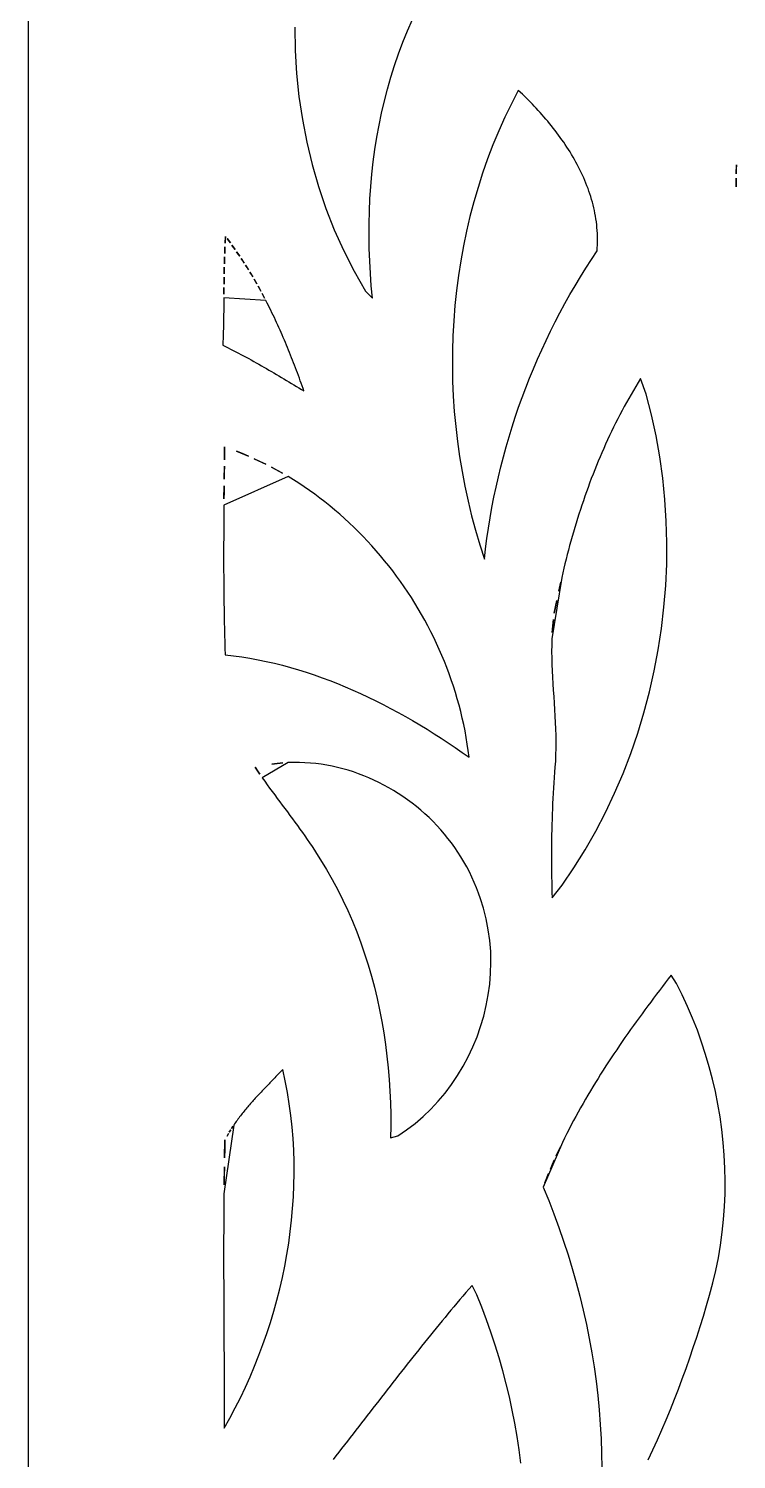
# Model space of a CAD drawing. Header units: metres. Extents: x -71 to 71, y -141 to 141.
# Drawn here: x -70.6 to -44.9, y -13.4 to 38.6 of the extents above; entities that cross this region are included whole.
import ezdxf

# ---------------------------------------------------------------- set-up
doc = ezdxf.new("R2010")
doc.units = ezdxf.units.M
doc.layers.add('HOLE', color=7, linetype='Continuous')
doc.layers.add('OUTER', color=7, linetype='Continuous')

msp = doc.modelspace()

# ---------------------------------------------------------------- linework, layer by layer
at = {"layer": 'HOLE'}
for points in [[(-60.92, 38.638), (-60.904, 37.797), (-60.852, 36.957), (-60.765, 36.121), (-60.642, 35.291), (-60.482, 34.468), (-60.287, 33.654), (-60.055, 32.85), (-59.786, 32.058), (-59.481, 31.281), (-59.138, 30.519), (-58.759, 29.774), (-58.342, 29.049), (-58.093, 28.802), (-58.136, 29.249), (-58.17, 29.698), (-58.195, 30.148), (-58.212, 30.599), (-58.219, 31.05), (-58.218, 31.502), (-58.207, 31.953), (-58.186, 32.404), (-58.156, 32.854), (-58.116, 33.303), (-58.066, 33.751), (-58.006, 34.198), (-57.936, 34.642), (-57.855, 35.084), (-57.764, 35.524), (-57.662, 35.961), (-57.549, 36.395), (-57.425, 36.825), (-57.29, 37.252), (-57.144, 37.675), (-56.986, 38.093), (-56.816, 38.507), (-56.634, 38.916)], [(-48.07, -13.39), (-47.899, -13.03), (-47.734, -12.668), (-47.573, -12.303), (-47.416, -11.936), (-47.264, -11.567), (-47.115, -11.195), (-46.971, -10.823), (-46.831, -10.448), (-46.695, -10.072), (-46.562, -9.694), (-46.433, -9.316), (-46.308, -8.936), (-46.186, -8.555), (-46.067, -8.174), (-45.951, -7.792), (-45.838, -7.409), (-45.718, -6.97), (-45.611, -6.514), (-45.518, -6.055), (-45.44, -5.593), (-45.377, -5.13), (-45.329, -4.665), (-45.296, -4.199), (-45.276, -3.732), (-45.272, -3.265), (-45.281, -2.798), (-45.304, -2.332), (-45.342, -1.866), (-45.393, -1.402), (-45.458, -0.94), (-45.537, -0.48), (-45.628, -0.022), (-45.734, 0.433), (-45.852, 0.884), (-45.983, 1.331), (-46.128, 1.774), (-46.285, 2.212), (-46.455, 2.646), (-46.637, 3.074), (-46.832, 3.496), (-47.038, 3.911), (-47.234, 4.211), (-47.342, 4.072), (-47.449, 3.933), (-47.556, 3.794), (-47.662, 3.654), (-47.769, 3.513), (-47.875, 3.372), (-47.981, 3.231), (-48.086, 3.09), (-48.191, 2.948), (-48.296, 2.805), (-48.401, 2.662), (-48.504, 2.519), (-48.608, 2.375), (-48.711, 2.231), (-48.813, 2.086), (-48.915, 1.941), (-49.016, 1.795), (-49.116, 1.649), (-49.216, 1.502), (-49.315, 1.355), (-49.414, 1.207), (-49.512, 1.059), (-49.609, 0.91), (-49.705, 0.761), (-49.8, 0.611), (-49.894, 0.46), (-49.988, 0.309), (-50.081, 0.158), (-50.172, 0.006), (-50.263, -0.147), (-50.353, -0.3), (-50.441, -0.454), (-50.529, -0.608), (-50.615, -0.763), (-50.7, -0.919), (-50.785, -1.075), (-50.868, -1.232), (-50.949, -1.389), (-51.03, -1.547), (-51.109, -1.706), (-51.187, -1.865), (-51.888, -3.495), (-51.888, -3.495), (-51.689, -3.977), (-51.498, -4.463), (-51.317, -4.953), (-51.146, -5.447), (-50.983, -5.944), (-50.831, -6.444), (-50.688, -6.948), (-50.555, -7.454), (-50.432, -7.963), (-50.318, -8.475), (-50.215, -8.988), (-50.123, -9.504), (-50.04, -10.022), (-49.968, -10.541), (-49.906, -11.062), (-49.855, -11.584), (-49.815, -12.108), (-49.785, -12.631), (-49.767, -13.156), (-49.759, -13.681)], [(-52.703, -13.513), (-52.763, -13.028), (-52.835, -12.545), (-52.917, -12.064), (-53.011, -11.585), (-53.115, -11.108), (-53.23, -10.633), (-53.355, -10.161), (-53.489, -9.692), (-53.634, -9.226), (-53.787, -8.763), (-53.95, -8.305), (-54.122, -7.85), (-54.303, -7.399), (-54.476, -7.067), (-54.586, -7.193), (-54.696, -7.32), (-54.806, -7.447), (-54.915, -7.575), (-55.024, -7.703), (-55.133, -7.832), (-55.241, -7.96), (-55.349, -8.09), (-55.457, -8.219), (-55.564, -8.349), (-55.671, -8.479), (-55.778, -8.609), (-55.884, -8.74), (-55.99, -8.87), (-56.096, -9.001), (-56.202, -9.133), (-56.307, -9.264), (-56.412, -9.396), (-56.517, -9.528), (-56.622, -9.66), (-56.726, -9.792), (-56.831, -9.925), (-56.935, -10.057), (-57.039, -10.19), (-57.143, -10.323), (-57.247, -10.456), (-57.351, -10.589), (-57.454, -10.722), (-57.558, -10.855), (-57.661, -10.988), (-57.765, -11.121), (-57.868, -11.255), (-57.972, -11.388), (-58.075, -11.521), (-58.178, -11.655), (-58.282, -11.788), (-58.385, -11.921), (-58.489, -12.055), (-58.592, -12.188), (-58.696, -12.321), (-58.799, -12.454), (-58.903, -12.587), (-59.007, -12.72), (-59.111, -12.853), (-59.215, -12.986), (-59.319, -13.118), (-59.423, -13.251), (-59.528, -13.383)]]:
    msp.add_lwpolyline(points, dxfattribs=at)
for points in [[(-52.793, 36.346), (-53.045, 35.861), (-53.282, 35.369), (-53.505, 34.871), (-53.714, 34.367), (-53.909, 33.857), (-54.09, 33.342), (-54.257, 32.822), (-54.41, 32.297), (-54.549, 31.768), (-54.675, 31.235), (-54.787, 30.699), (-54.885, 30.16), (-54.969, 29.619), (-55.04, 29.074), (-55.097, 28.528), (-55.14, 27.981), (-55.17, 27.432), (-55.187, 26.883), (-55.19, 26.333), (-55.179, 25.783), (-55.156, 25.234), (-55.119, 24.685), (-55.068, 24.137), (-55.005, 23.591), (-54.928, 23.047), (-54.838, 22.505), (-54.735, 21.965), (-54.619, 21.429), (-54.49, 20.896), (-54.348, 20.367), (-54.193, 19.842), (-54.025, 19.321), (-53.982, 19.698), (-53.933, 20.075), (-53.879, 20.45), (-53.818, 20.824), (-53.752, 21.196), (-53.679, 21.567), (-53.602, 21.937), (-53.518, 22.305), (-53.429, 22.672), (-53.335, 23.037), (-53.235, 23.401), (-53.129, 23.762), (-53.018, 24.122), (-52.902, 24.48), (-52.78, 24.836), (-52.653, 25.19), (-52.521, 25.541), (-52.383, 25.891), (-52.241, 26.238), (-52.093, 26.583), (-51.94, 26.925), (-51.782, 27.265), (-51.619, 27.603), (-51.451, 27.938), (-51.278, 28.27), (-51.1, 28.599), (-50.917, 28.926), (-50.73, 29.25), (-50.537, 29.571), (-50.34, 29.888), (-50.138, 30.203), (-49.932, 30.515), (-49.924, 30.622), (-49.918, 30.729), (-49.915, 30.835), (-49.914, 30.941), (-49.915, 31.047), (-49.919, 31.153), (-49.925, 31.258), (-49.933, 31.363), (-49.943, 31.467), (-49.956, 31.571), (-49.97, 31.675), (-49.987, 31.778), (-50.006, 31.881), (-50.026, 31.983), (-50.049, 32.085), (-50.074, 32.186), (-50.1, 32.287), (-50.128, 32.388), (-50.158, 32.488), (-50.19, 32.588), (-50.224, 32.687), (-50.259, 32.785), (-50.296, 32.883), (-50.335, 32.981), (-50.375, 33.078), (-50.417, 33.175), (-50.46, 33.271), (-50.505, 33.366), (-50.551, 33.461), (-50.599, 33.555), (-50.648, 33.649), (-50.698, 33.742), (-50.75, 33.834), (-50.802, 33.926), (-50.856, 34.017), (-50.912, 34.108), (-50.968, 34.198), (-51.026, 34.287), (-51.084, 34.376), (-51.144, 34.463), (-51.205, 34.551), (-51.266, 34.637), (-51.329, 34.723), (-51.392, 34.808), (-51.457, 34.893), (-51.522, 34.976), (-51.588, 35.059), (-51.654, 35.141), (-51.722, 35.223), (-51.79, 35.303), (-51.859, 35.383), (-51.928, 35.462), (-51.998, 35.541), (-52.068, 35.618), (-52.139, 35.695), (-52.211, 35.77), (-52.282, 35.845), (-52.354, 35.919), (-52.427, 35.993), (-52.5, 36.065), (-52.573, 36.136), (-52.646, 36.207), (-52.793, 36.346)], [(-44.865, 33.636), (-44.872, 33.478), (-44.876, 33.319), (-44.865, 33.636)], [(-44.877, 33.16), (-44.874, 33.001), (-44.868, 32.841), (-44.877, 33.16)], [(-63.456, 30.668), (-63.461, 30.545), (-63.466, 30.421), (-63.456, 30.668)], [(-63.437, 31.038), (-63.444, 30.915), (-63.45, 30.792), (-63.437, 31.038)], [(-63.259, 30.803), (-63.318, 30.882), (-63.377, 30.96), (-63.259, 30.803)], [(-63.087, 30.563), (-63.144, 30.644), (-63.201, 30.723), (-63.087, 30.563)], [(-63.47, 30.298), (-63.473, 30.174), (-63.477, 30.051), (-63.47, 30.298)], [(-62.92, 30.321), (-62.975, 30.402), (-63.031, 30.483), (-62.92, 30.321)], [(-62.757, 30.074), (-62.811, 30.157), (-62.865, 30.239), (-62.757, 30.074)], [(-63.48, 29.927), (-63.482, 29.804), (-63.484, 29.68), (-63.48, 29.927)], [(-62.6, 29.825), (-62.652, 29.908), (-62.704, 29.992), (-62.6, 29.825)], [(-62.447, 29.573), (-62.497, 29.657), (-62.548, 29.741), (-62.447, 29.573)], [(-63.491, 29.186), (-63.492, 29.063), (-63.494, 28.939), (-63.491, 29.186)], [(-63.486, 29.557), (-63.488, 29.433), (-63.49, 29.31), (-63.486, 29.557)], [(-62.298, 29.317), (-62.347, 29.403), (-62.397, 29.488), (-62.298, 29.317)], [(-62.154, 29.059), (-62.202, 29.146), (-62.25, 29.232), (-62.154, 29.059)], [(-63.495, 28.815), (-63.496, 28.692), (-63.498, 28.568), (-63.499, 28.445), (-63.501, 28.321), (-63.503, 28.198), (-63.505, 28.074), (-63.507, 27.951), (-63.51, 27.827), (-63.513, 27.704), (-63.516, 27.58), (-63.52, 27.457), (-63.524, 27.333), (-63.529, 27.21), (-63.534, 27.087), (-63.439, 27.04), (-63.344, 26.994), (-63.249, 26.947), (-63.155, 26.899), (-63.061, 26.851), (-62.967, 26.802), (-62.873, 26.753), (-62.78, 26.704), (-62.687, 26.654), (-62.594, 26.604), (-62.501, 26.553), (-62.409, 26.502), (-62.316, 26.45), (-62.224, 26.399), (-62.132, 26.347), (-62.041, 26.294), (-61.949, 26.241), (-61.857, 26.189), (-61.766, 26.135), (-61.675, 26.082), (-61.584, 26.028), (-61.493, 25.974), (-61.402, 25.92), (-61.311, 25.866), (-61.22, 25.812), (-61.13, 25.757), (-61.039, 25.702), (-60.948, 25.648), (-60.858, 25.593), (-60.767, 25.538), (-60.677, 25.483), (-60.586, 25.428), (-60.619, 25.521), (-60.652, 25.615), (-60.685, 25.708), (-60.718, 25.802), (-60.752, 25.895), (-60.786, 25.988), (-60.82, 26.081), (-60.855, 26.174), (-60.89, 26.267), (-60.925, 26.36), (-60.96, 26.452), (-60.996, 26.545), (-61.032, 26.637), (-61.069, 26.729), (-61.106, 26.822), (-61.143, 26.913), (-61.181, 27.005), (-61.219, 27.097), (-61.257, 27.188), (-61.296, 27.279), (-61.335, 27.37), (-61.374, 27.461), (-61.414, 27.552), (-61.454, 27.642), (-61.495, 27.733), (-61.536, 27.823), (-61.577, 27.913), (-61.619, 28.002), (-61.661, 28.092), (-61.704, 28.181), (-61.747, 28.27), (-61.79, 28.359), (-61.834, 28.447), (-61.879, 28.535), (-61.923, 28.623), (-61.969, 28.711), (-63.495, 28.815)], [(-62.014, 28.799), (-62.061, 28.886), (-62.107, 28.973), (-62.014, 28.799)], [(-51.574, 16.428), (-51.58, 16.195), (-51.582, 15.962), (-51.579, 15.729), (-51.573, 15.495), (-51.563, 15.262), (-51.551, 15.028), (-51.537, 14.794), (-51.522, 14.559), (-51.506, 14.325), (-51.49, 14.091), (-51.474, 13.856), (-51.46, 13.622), (-51.448, 13.388), (-51.438, 13.153), (-51.431, 12.919), (-51.428, 12.685), (-51.429, 12.451), (-51.435, 12.217), (-51.446, 11.983), (-51.462, 11.767), (-51.477, 11.578), (-51.491, 11.388), (-51.503, 11.199), (-51.515, 11.009), (-51.526, 10.82), (-51.536, 10.63), (-51.545, 10.44), (-51.553, 10.251), (-51.56, 10.061), (-51.567, 9.871), (-51.572, 9.681), (-51.577, 9.491), (-51.581, 9.301), (-51.584, 9.111), (-51.586, 8.921), (-51.587, 8.731), (-51.588, 8.541), (-51.588, 8.351), (-51.587, 8.16), (-51.586, 7.97), (-51.583, 7.78), (-51.58, 7.59), (-51.576, 7.4), (-51.572, 7.209), (-51.566, 7.019), (-51.201, 7.476), (-50.769, 8.112), (-50.361, 8.766), (-49.979, 9.437), (-49.622, 10.122), (-49.291, 10.822), (-48.985, 11.536), (-48.706, 12.261), (-48.453, 12.997), (-48.226, 13.743), (-48.026, 14.497), (-47.853, 15.259), (-47.708, 16.027), (-47.589, 16.8), (-47.498, 17.578), (-47.435, 18.358), (-47.4, 19.139), (-47.392, 19.921), (-47.414, 20.703), (-47.464, 21.483), (-47.542, 22.26), (-47.65, 23.033), (-47.787, 23.8), (-47.954, 24.562), (-48.15, 25.316), (-48.346, 25.884), (-48.435, 25.74), (-48.523, 25.596), (-48.609, 25.45), (-48.694, 25.304), (-48.778, 25.158), (-48.86, 25.01), (-48.941, 24.862), (-49.021, 24.713), (-49.1, 24.563), (-49.178, 24.413), (-49.254, 24.262), (-49.329, 24.11), (-49.403, 23.958), (-49.476, 23.805), (-49.547, 23.651), (-49.618, 23.497), (-49.687, 23.342), (-49.755, 23.187), (-49.822, 23.031), (-49.887, 22.874), (-49.952, 22.717), (-50.015, 22.559), (-50.077, 22.401), (-50.139, 22.243), (-50.199, 22.084), (-50.258, 21.924), (-50.315, 21.764), (-50.372, 21.604), (-50.428, 21.443), (-50.482, 21.281), (-50.536, 21.12), (-50.588, 20.957), (-50.64, 20.795), (-50.69, 20.632), (-50.739, 20.469), (-50.787, 20.305), (-50.835, 20.141), (-50.881, 19.977), (-50.926, 19.813), (-50.97, 19.648), (-51.014, 19.483), (-51.056, 19.317), (-51.097, 19.152), (-51.137, 18.986), (-51.177, 18.82), (-51.215, 18.654), (-51.574, 16.428)], [(-63.467, 23.399), (-63.47, 23.163), (-63.473, 22.927), (-63.467, 23.399)], [(-62.604, 23.063), (-62.818, 23.154), (-63.032, 23.239), (-62.604, 23.063)], [(-61.976, 22.769), (-62.183, 22.871), (-62.393, 22.969), (-61.976, 22.769)], [(-63.476, 22.692), (-63.479, 22.456), (-63.482, 22.22), (-63.476, 22.692)], [(-61.364, 22.439), (-61.566, 22.553), (-61.77, 22.663), (-61.364, 22.439)], [(-63.493, 21.276), (-63.495, 21.04), (-63.498, 20.805), (-63.499, 20.569), (-63.501, 20.333), (-63.502, 20.097), (-63.503, 19.86), (-63.504, 19.624), (-63.504, 19.388), (-63.504, 19.152), (-63.503, 18.916), (-63.502, 18.68), (-63.501, 18.444), (-63.499, 18.208), (-63.497, 17.972), (-63.494, 17.737), (-63.49, 17.501), (-63.486, 17.265), (-63.481, 17.029), (-63.476, 16.793), (-63.47, 16.557), (-63.463, 16.321), (-63.456, 16.086), (-63.448, 15.85), (-63.147, 15.813), (-62.847, 15.77), (-62.548, 15.721), (-62.251, 15.665), (-61.955, 15.604), (-61.661, 15.536), (-61.368, 15.463), (-61.077, 15.383), (-60.787, 15.299), (-60.498, 15.209), (-60.212, 15.113), (-59.927, 15.013), (-59.643, 14.907), (-59.361, 14.797), (-59.081, 14.681), (-58.802, 14.562), (-58.525, 14.437), (-58.249, 14.309), (-57.976, 14.176), (-57.704, 14.039), (-57.434, 13.898), (-57.165, 13.753), (-56.898, 13.605), (-56.634, 13.453), (-56.37, 13.298), (-56.109, 13.139), (-55.85, 12.977), (-55.592, 12.813), (-55.337, 12.645), (-55.083, 12.475), (-54.831, 12.302), (-54.581, 12.127), (-54.612, 12.366), (-54.647, 12.605), (-54.687, 12.842), (-54.73, 13.079), (-54.778, 13.315), (-54.831, 13.549), (-54.887, 13.782), (-54.947, 14.014), (-55.012, 14.245), (-55.08, 14.475), (-55.152, 14.703), (-55.228, 14.93), (-55.308, 15.155), (-55.392, 15.378), (-55.48, 15.601), (-55.571, 15.821), (-55.666, 16.04), (-55.765, 16.257), (-55.867, 16.472), (-55.973, 16.685), (-56.082, 16.896), (-56.195, 17.106), (-56.311, 17.313), (-56.431, 17.518), (-56.554, 17.722), (-56.68, 17.923), (-56.809, 18.121), (-56.942, 18.318), (-57.077, 18.512), (-57.216, 18.703), (-57.358, 18.893), (-57.503, 19.079), (-57.651, 19.263), (-57.802, 19.445), (-57.955, 19.623), (-58.112, 19.8), (-58.271, 19.973), (-58.433, 20.143), (-58.598, 20.311), (-58.765, 20.475), (-58.935, 20.637), (-59.108, 20.795), (-59.283, 20.951), (-59.461, 21.103), (-59.641, 21.252), (-59.823, 21.398), (-60.008, 21.54), (-60.195, 21.679), (-60.384, 21.815), (-60.576, 21.947), (-60.77, 22.075), (-60.966, 22.2), (-61.164, 22.321), (-63.493, 21.276)], [(-63.485, 21.984), (-63.488, 21.748), (-63.491, 21.512), (-63.485, 21.984)], [(-51.252, 18.487), (-51.289, 18.321), (-51.324, 18.154), (-51.252, 18.487)], [(-51.393, 17.82), (-51.443, 17.589), (-51.484, 17.357), (-51.393, 17.82)], [(-51.517, 17.126), (-51.543, 16.894), (-51.561, 16.661), (-51.517, 17.126)], [(-62.355, 11.764), (-62.271, 11.635), (-62.185, 11.507), (-62.355, 11.764)], [(-62.098, 11.38), (-62.01, 11.253), (-61.921, 11.128), (-61.831, 11.003), (-61.741, 10.878), (-61.649, 10.754), (-61.558, 10.63), (-61.466, 10.507), (-61.373, 10.384), (-61.281, 10.261), (-61.188, 10.137), (-61.096, 10.014), (-61.004, 9.891), (-60.912, 9.767), (-60.821, 9.643), (-60.731, 9.518), (-60.641, 9.393), (-60.552, 9.267), (-60.464, 9.14), (-60.377, 9.013), (-60.291, 8.884), (-60.207, 8.755), (-60.124, 8.624), (-59.985, 8.404), (-59.765, 8.045), (-59.556, 7.681), (-59.357, 7.311), (-59.169, 6.935), (-58.991, 6.554), (-58.823, 6.169), (-58.666, 5.779), (-58.518, 5.384), (-58.38, 4.986), (-58.252, 4.584), (-58.134, 4.178), (-58.025, 3.769), (-57.926, 3.358), (-57.836, 2.944), (-57.755, 2.527), (-57.684, 2.109), (-57.621, 1.689), (-57.568, 1.268), (-57.523, 0.845), (-57.488, 0.422), (-57.46, -0.002), (-57.442, -0.426), (-57.432, -0.85), (-57.43, -1.274), (-57.437, -1.697), (-57.172, -1.624), (-56.851, -1.409), (-56.542, -1.175), (-56.248, -0.924), (-55.968, -0.656), (-55.702, -0.372), (-55.452, -0.074), (-55.217, 0.238), (-54.998, 0.563), (-54.796, 0.899), (-54.611, 1.246), (-54.444, 1.603), (-54.294, 1.967), (-54.163, 2.34), (-54.051, 2.719), (-53.958, 3.103), (-53.884, 3.492), (-53.831, 3.884), (-53.798, 4.279), (-53.787, 4.675), (-53.797, 5.071), (-53.829, 5.467), (-53.884, 5.861), (-53.961, 6.252), (-54.062, 6.639), (-54.173, 6.986), (-54.242, 7.187), (-54.316, 7.384), (-54.396, 7.579), (-54.481, 7.77), (-54.572, 7.958), (-54.668, 8.143), (-54.77, 8.324), (-54.876, 8.502), (-54.987, 8.676), (-55.103, 8.847), (-55.224, 9.014), (-55.349, 9.177), (-55.478, 9.336), (-55.612, 9.491), (-55.75, 9.642), (-55.892, 9.789), (-56.038, 9.932), (-56.187, 10.071), (-56.34, 10.206), (-56.497, 10.336), (-56.656, 10.461), (-56.819, 10.582), (-56.985, 10.698), (-57.155, 10.81), (-57.326, 10.917), (-57.501, 11.019), (-57.678, 11.116), (-57.858, 11.208), (-58.039, 11.295), (-58.223, 11.376), (-58.409, 11.453), (-58.597, 11.524), (-58.787, 11.59), (-58.978, 11.65), (-59.171, 11.705), (-59.365, 11.754), (-59.561, 11.797), (-59.757, 11.835), (-59.955, 11.867), (-60.153, 11.893), (-60.352, 11.913), (-60.552, 11.926), (-60.752, 11.934), (-60.953, 11.935), (-61.154, 11.931), (-62.098, 11.38)], [(-61.354, 11.919), (-61.555, 11.901), (-61.756, 11.877), (-61.354, 11.919)], [(-63.491, -3.736), (-63.495, -4.063), (-63.498, -4.39), (-63.5, -4.717), (-63.502, -5.044), (-63.503, -5.372), (-63.503, -5.699), (-63.504, -6.026), (-63.504, -6.353), (-63.503, -6.681), (-63.502, -7.008), (-63.501, -7.336), (-63.5, -7.663), (-63.499, -7.99), (-63.497, -8.318), (-63.496, -8.645), (-63.494, -8.972), (-63.492, -9.3), (-63.49, -9.627), (-63.489, -9.954), (-63.487, -10.282), (-63.486, -10.609), (-63.484, -10.937), (-63.483, -11.264), (-63.482, -11.591), (-63.482, -11.918), (-63.482, -12.246), (-63.279, -11.882), (-63.083, -11.512), (-62.895, -11.138), (-62.715, -10.76), (-62.542, -10.377), (-62.378, -9.99), (-62.222, -9.599), (-62.074, -9.204), (-61.935, -8.806), (-61.804, -8.404), (-61.682, -8), (-61.569, -7.593), (-61.465, -7.183), (-61.37, -6.771), (-61.284, -6.357), (-61.207, -5.941), (-61.14, -5.523), (-61.082, -5.104), (-61.035, -4.684), (-60.997, -4.263), (-60.968, -3.841), (-60.95, -3.419), (-60.943, -2.996), (-60.945, -2.573), (-60.958, -2.151), (-60.982, -1.728), (-61.016, -1.307), (-61.061, -0.886), (-61.117, -0.467), (-61.184, -0.048), (-61.263, 0.369), (-61.352, 0.784), (-61.388, 0.746), (-61.423, 0.709), (-61.459, 0.672), (-61.495, 0.635), (-61.531, 0.598), (-61.566, 0.56), (-61.602, 0.523), (-61.638, 0.486), (-61.674, 0.449), (-61.71, 0.412), (-61.747, 0.375), (-61.783, 0.338), (-61.819, 0.301), (-61.855, 0.263), (-61.891, 0.226), (-61.927, 0.189), (-61.963, 0.152), (-61.999, 0.114), (-62.035, 0.077), (-62.071, 0.039), (-62.107, 0.002), (-62.143, -0.036), (-62.178, -0.074), (-62.214, -0.111), (-62.249, -0.149), (-62.285, -0.187), (-62.32, -0.226), (-62.355, -0.264), (-62.39, -0.302), (-62.425, -0.341), (-62.46, -0.379), (-62.494, -0.418), (-62.528, -0.457), (-62.563, -0.496), (-62.597, -0.536), (-62.63, -0.575), (-62.664, -0.615), (-62.697, -0.654), (-62.73, -0.694), (-62.763, -0.735), (-62.796, -0.775), (-62.828, -0.816), (-62.86, -0.856), (-62.892, -0.897), (-62.923, -0.939), (-62.955, -0.98), (-62.985, -1.022), (-63.016, -1.064), (-63.046, -1.106), (-63.076, -1.148), (-63.106, -1.191), (-63.135, -1.234), (-63.491, -3.736)], [(-63.329, -1.543), (-63.355, -1.589), (-63.381, -1.634), (-63.329, -1.543)], [(-63.248, -1.409), (-63.276, -1.453), (-63.303, -1.498), (-63.248, -1.409)], [(-63.164, -1.277), (-63.193, -1.321), (-63.221, -1.365), (-63.164, -1.277)], [(-63.456, -1.774), (-63.464, -2.101), (-63.471, -2.427), (-63.456, -1.774)], [(-51.264, -2.025), (-51.339, -2.186), (-51.413, -2.347), (-51.264, -2.025)], [(-51.485, -2.509), (-51.556, -2.672), (-51.626, -2.835), (-51.485, -2.509)], [(-63.477, -2.754), (-63.483, -3.081), (-63.487, -3.409), (-63.477, -2.754)], [(-51.694, -2.999), (-51.76, -3.164), (-51.825, -3.329), (-51.694, -2.999)]]:
    msp.add_lwpolyline(points, close=True, dxfattribs=at)
at = {"layer": 'OUTER'}
msp.add_lwpolyline([(-70.594, -19.796), (-70.594, -11.57), (-70.594, -3.309), (-70.594, 4.963), (-70.594, 13.219), (-70.594, 21.435), (-70.594, 29.585), (-70.594, 37.645), (-70.594, 45.588), (-70.594, 53.39), (-70.594, 61.025), (-70.594, 68.469), (-70.594, 75.695), (-70.594, 82.679), (-70.594, 89.396)], dxfattribs=at)

doc.saveas('drawing.dxf')
